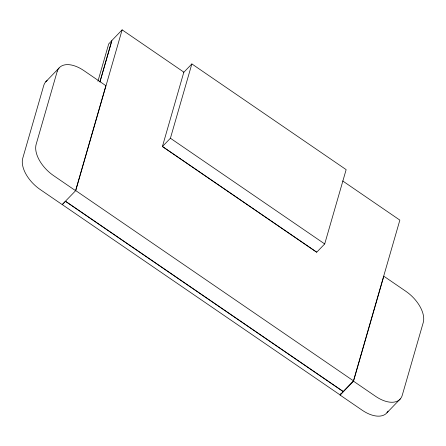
<?xml version="1.0" encoding="UTF-8"?>
<svg xmlns="http://www.w3.org/2000/svg" width="446" height="446" viewBox="0 0 446 446"><rect width="100%" height="100%" fill="white"/><g stroke="black" fill="none" stroke-linecap="round" stroke-linejoin="round"><path stroke-width="0.67" d="M97.93 81.25L108.713 43.903L111.862 40.631L99.926 81.986M99.949 81.83L111.885 40.48L122.132 29.86L183.847 72.141L162.405 146.544L316.699 252.241L324.705 243.94L346.152 169.631L191.864 63.934L183.752 72.341M47.198 80.497A27.496 15.51 44 0 0 43.736 85.526L22.757 158.224A27.496 15.51 44 0 0 40.134 189.478L62.178 204.575L75.736 190.593L122.132 29.86M162.405 146.544L170.411 138.243L191.864 63.934M388.07 411.117A27.496 15.51 44 0 1 362.163 410.197L340.12 395.095L340.504 393.757M65.49 201.213L343.219 391.471L353.461 380.851L399.856 220.118L342.712 180.97M353.516 381.207L383.822 276.202L405.866 291.305A27.496 15.51 44 0 1 423.243 322.558L402.264 395.251A27.496 15.51 44 0 1 375.56 396.304L353.516 381.207L340.12 395.095M45.698 81.863L59.089 67.97M386.911 412.806L400.302 398.919M170.411 138.243L324.705 243.94M162.4 146.45L316.688 252.146M75.736 190.593L353.461 380.851M57.133 71.639L36.154 144.331A27.496 15.51 44 0 0 53.531 175.585L75.575 190.687L105.88 85.682L83.837 70.585A27.496 15.51 44 0 0 57.133 71.639M65.467 201.369L62.317 204.636L340.042 394.894L343.197 391.627L65.467 201.369"/></g></svg>
